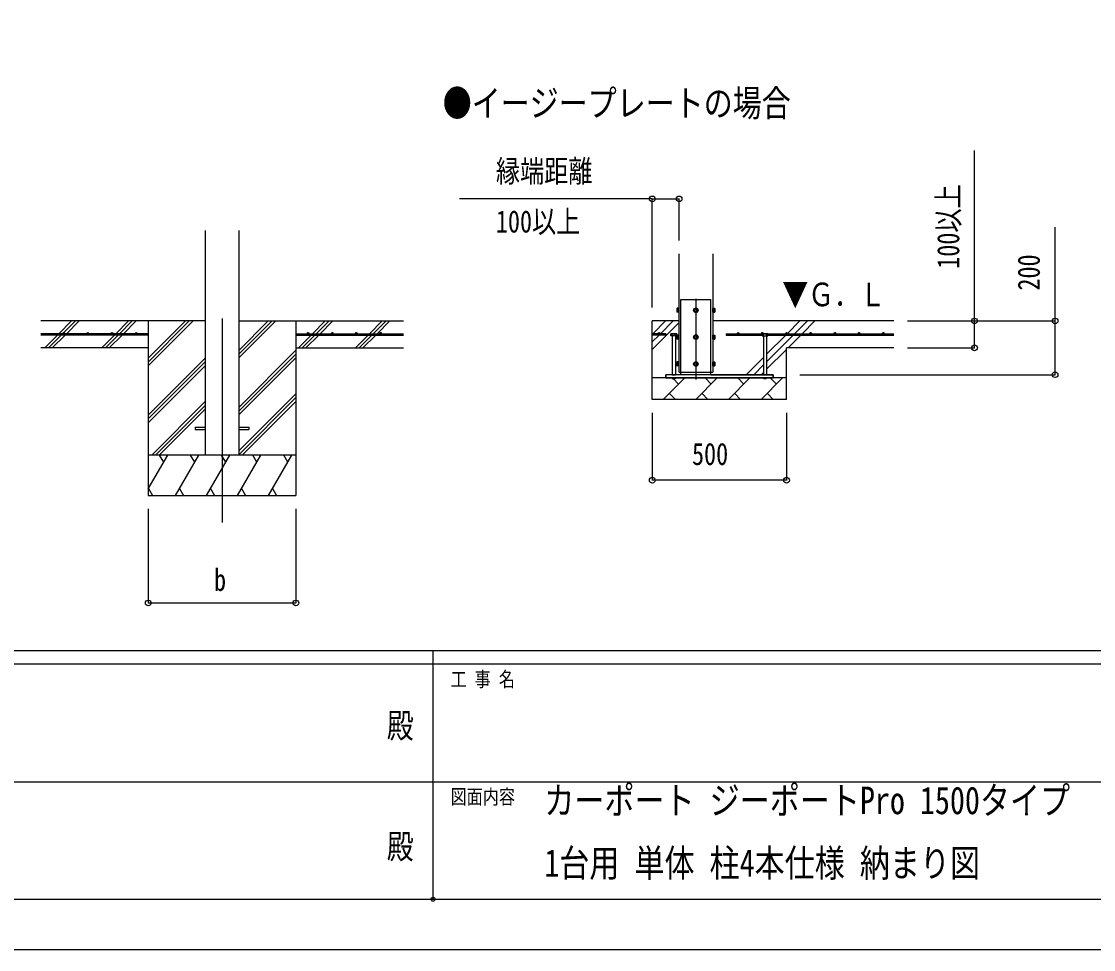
# Model space of a CAD drawing. Units: millimetres, scale not verified. Extents: x -10512 to 10512, y -7425 to 7425.
# Drawn here: x -1545 to 2448, y -7425 to -3969 of the extents above; entities that cross this region are included whole.
import ezdxf
from ezdxf.enums import TextEntityAlignment as Align

# ---------------------------------------------------------------- set-up
doc = ezdxf.new("R2010")
doc.units = ezdxf.units.MM
doc.header["$LTSCALE"] = 30
doc.header["$PDMODE"] = 32
doc.header["$PDSIZE"] = 15
for name, color, linetype in [('0-2_USER1', 3, 'Continuous'), ('0-4_YKK_12', 2, 'Continuous'), ('0-5_YKK_13', 4, 'Continuous'), ('0-6_YKK_A1', 4, 'Continuous'), ('0-7_YKK_D', 6, 'Continuous'), ('0-8_YKK_ZWAK', 7, 'Continuous')]:
    doc.layers.add(name, color=color, linetype=linetype)
doc.styles.add('ＭＳ ゴシック', font='')
doc.styles.get('ＭＳ ゴシック').set_extended_font_data('MS Gothic')

msp = doc.modelspace()

# ---------------------------------------------------------------- linework, layer by layer
at = {"layer": '0-4_YKK_12'}
for p, q in [((966.84, -5002), (966.84, -5302)), ((-797.58, -5075.29), (-797.58, -5834.5))]:
    msp.add_line(p, q, dxfattribs=at)
at = {"layer": '0-5_YKK_13'}
for p, q in [((910.84, -5274.5), (910.84, -5004.5)), ((910.84, -5004.5), (1022.84, -5004.5)), ((1022.84, -5274.5), (1022.84, -5004.5)), ((896.14, -5038.01), (896.72, -5037.01)), ((896.14, -5038.01), (896.14, -5051)), ((896.14, -5051), (896.72, -5052.01)), ((901.64, -5037.01), (896.72, -5037.01)), ((901.64, -5040.75), (896.72, -5040.75)), ((901.64, -5048.25), (896.72, -5048.25)), ((901.64, -5052.01), (896.72, -5052.01)), ((901.64, -5037.01), (901.64, -5052.01)), ((903.24, -5037.46), (901.64, -5037.46)), ((901.64, -5044), (901.64, -5037.46)), ((901.64, -5044), (903.24, -5044)), ((901.64, -5045), (903.24, -5045)), ((901.64, -5051.55), (901.64, -5045)), ((901.64, -5051.55), (903.24, -5051.55)), ((903.24, -5044), (903.24, -5037.46)), ((903.24, -5051.55), (903.24, -5045)), ((1030.44, -5037.45), (1032.04, -5037.45)), ((1030.44, -5044), (1030.44, -5037.45)), ((1032.04, -5044), (1030.44, -5044)), ((1032.04, -5045), (1030.44, -5045)), ((1030.44, -5051.55), (1030.44, -5045)), ((1032.04, -5051.55), (1030.44, -5051.55)), ((1032.04, -5036.99), (1036.96, -5036.99)), ((1032.04, -5036.99), (1032.04, -5052.01)), ((1032.04, -5044), (1032.04, -5037.45)), ((1032.04, -5040.75), (1036.96, -5040.75)), ((1032.04, -5051.55), (1032.04, -5045)), ((1032.04, -5048.25), (1036.96, -5048.25)), ((1032.04, -5052.01), (1036.96, -5052.01)), ((1037.54, -5038), (1036.96, -5036.99)), ((1037.54, -5051), (1036.96, -5052.01)), ((1037.54, -5038), (1037.54, -5051)), ((874.84, -5132), (873.37, -5132.85)), ((874.84, -5132), (893.84, -5132)), ((878.34, -5140), (878.34, -5284.5)), ((878.86, -5140), (878.86, -5132.85)), ((889.83, -5140), (889.83, -5132.85)), ((890.34, -5140), (890.34, -5284.5)), ((893.84, -5132), (895.31, -5132.85)), ((895.31, -5140), (895.31, -5132.85)), ((896.14, -5138.01), (896.72, -5137.01)), ((896.14, -5138.01), (896.14, -5151)), ((901.64, -5137.01), (896.72, -5137.01)), ((901.64, -5140.75), (896.72, -5140.75)), ((901.64, -5148.25), (896.72, -5148.25)), ((901.64, -5137.01), (901.64, -5152.01)), ((903.24, -5137.46), (901.64, -5137.46)), ((901.64, -5144), (901.64, -5137.46)), ((901.64, -5144), (903.24, -5144)), ((901.64, -5145), (903.24, -5145)), ((901.64, -5151.55), (901.64, -5145)), ((903.24, -5144), (903.24, -5137.46)), ((903.24, -5151.55), (903.24, -5145)), ((1030.44, -5137.45), (1032.04, -5137.45)), ((1030.44, -5144), (1030.44, -5137.45)), ((1032.04, -5144), (1030.44, -5144)), ((1032.04, -5145), (1030.44, -5145)), ((1030.44, -5151.55), (1030.44, -5145)), ((1032.04, -5136.99), (1036.96, -5136.99)), ((1032.04, -5136.99), (1032.04, -5152.01)), ((1032.04, -5144), (1032.04, -5137.45)), ((1032.04, -5140.75), (1036.96, -5140.75)), ((1032.04, -5151.55), (1032.04, -5145)), ((1032.04, -5148.25), (1036.96, -5148.25)), ((1037.54, -5138), (1036.96, -5136.99)), ((1037.54, -5138), (1037.54, -5151)), ((1214.84, -5132), (1213.37, -5132.85)), ((1213.37, -5140), (1213.37, -5132.85)), ((1233.84, -5132), (1214.84, -5132)), ((1218.34, -5140), (1218.34, -5284.5)), ((1218.86, -5140), (1218.86, -5132.85)), ((1229.83, -5140), (1229.83, -5132.85)), ((1230.34, -5140), (1230.34, -5284.5)), ((1233.84, -5132), (1235.31, -5132.85)), ((896.14, -5151), (896.72, -5152.01)), ((901.64, -5152.01), (896.72, -5152.01)), ((901.64, -5151.55), (903.24, -5151.55)), ((1032.04, -5151.55), (1030.44, -5151.55)), ((1032.04, -5152.01), (1036.96, -5152.01)), ((1037.54, -5151), (1036.96, -5152.01)), ((896.14, -5238.01), (896.72, -5237.01)), ((896.14, -5238.01), (896.14, -5251)), ((896.14, -5251), (896.72, -5252.01)), ((901.64, -5237.01), (896.72, -5237.01)), ((901.64, -5240.75), (896.72, -5240.75)), ((901.64, -5248.25), (896.72, -5248.25)), ((901.64, -5252.01), (896.72, -5252.01)), ((901.64, -5237.01), (901.64, -5252.01)), ((903.24, -5237.46), (901.64, -5237.46)), ((901.64, -5244), (901.64, -5237.46)), ((901.64, -5244), (903.24, -5244)), ((901.64, -5245), (903.24, -5245)), ((901.64, -5251.55), (901.64, -5245)), ((901.64, -5251.55), (903.24, -5251.55)), ((903.24, -5244), (903.24, -5237.46)), ((903.24, -5251.55), (903.24, -5245)), ((1030.44, -5237.45), (1032.04, -5237.45)), ((1030.44, -5244), (1030.44, -5237.45)), ((1032.04, -5244), (1030.44, -5244)), ((1032.04, -5245), (1030.44, -5245)), ((1030.44, -5251.55), (1030.44, -5245)), ((1032.04, -5251.55), (1030.44, -5251.55)), ((1032.04, -5236.99), (1036.96, -5236.99)), ((1032.04, -5236.99), (1032.04, -5252.01)), ((1032.04, -5244), (1032.04, -5237.45)), ((1032.04, -5240.75), (1036.96, -5240.75)), ((1032.04, -5251.55), (1032.04, -5245)), ((1032.04, -5248.25), (1036.96, -5248.25)), ((1032.04, -5252.01), (1036.96, -5252.01)), ((1037.54, -5238), (1036.96, -5236.99)), ((1037.54, -5251), (1036.96, -5252.01)), ((1037.54, -5238), (1037.54, -5251)), ((1254.34, -5284.5), (854.34, -5284.5)), ((854.34, -5296.5), (854.34, -5284.5)), ((854.34, -5296.5), (1254.34, -5296.5)), ((878.34, -5284.5), (890.34, -5284.5)), ((878.34, -5298), (890.34, -5298)), ((910.84, -5284.5), (910.84, -5274.5)), ((1022.84, -5284.5), (1022.84, -5274.5)), ((1230.34, -5284.5), (1218.34, -5284.5)), ((1230.34, -5298), (1218.34, -5298)), ((1254.34, -5296.5), (1254.34, -5284.5)), ((-897.58, -5480), (-897.58, -5489)), ((-897.58, -5480), (-860.08, -5480)), ((-897.58, -5489), (-860.08, -5489)), ((-735.08, -5480), (-697.58, -5480)), ((-735.08, -5489), (-697.58, -5489)), ((-697.58, -5480), (-697.58, -5489))]:
    msp.add_line(p, q, dxfattribs=at)
for points in [[(904.34, -5036), (903.24, -5036), (903.24, -5053), (904.34, -5053)], [(1029.34, -5036), (1030.44, -5036), (1030.44, -5053), (1029.34, -5053)], [(895.31, -5140), (873.37, -5140), (873.37, -5132.85)], [(904.34, -5136), (903.24, -5136), (903.24, -5153), (904.34, -5153)], [(1029.34, -5136), (1030.44, -5136), (1030.44, -5153), (1029.34, -5153)], [(1213.37, -5140), (1235.31, -5140), (1235.31, -5132.85)], [(904.34, -5236), (903.24, -5236), (903.24, -5253), (904.34, -5253)], [(1029.34, -5236), (1030.44, -5236), (1030.44, -5253), (1029.34, -5253)], [(878.34, -5296.5), (878.34, -5298), (880.34, -5300), (888.34, -5300)], [(890.34, -5296.5), (890.34, -5298), (888.34, -5300)], [(1218.34, -5296.5), (1218.34, -5298), (1220.34, -5300)], [(1230.34, -5296.5), (1230.34, -5298), (1228.34, -5300), (1220.34, -5300)]]:
    msp.add_lwpolyline(points, dxfattribs=at)
for points in [[(966.84, -5036.99), (960.34, -5040.75), (960.34, -5048.25), (966.84, -5052.01), (973.34, -5048.25), (973.34, -5040.75)], [(966.84, -5136.99), (960.34, -5140.75), (960.34, -5148.25), (966.84, -5152.01), (973.34, -5148.25), (973.34, -5140.75)], [(966.84, -5236.99), (960.34, -5240.75), (960.34, -5248.25), (966.84, -5252.01), (973.34, -5248.25), (973.34, -5240.75)]]:
    msp.add_lwpolyline(points, close=True, dxfattribs=at)
for centre, radius in [((966.84, -5044.5), 8.5), ((966.84, -5044.5), 6.5), ((966.84, -5144.5), 8.5), ((966.84, -5144.5), 6.5), ((966.84, -5244.5), 8.5), ((966.84, -5244.5), 6.5)]:
    msp.add_circle(centre, radius, dxfattribs=at)
for centre, radius, start, end in [((908.56, -5044.5), 12.42, 162.41205, 197.58795), ((899.45, -5038.88), 3.31, 145.51973, 214.48027), ((899.47, -5050.13), 3.32, 145.61575, 214.38425), ((966.84, -5044.5), 7.05, 157.21814, 202.78186), ((966.84, -5044.5), 7.05, 97.21814, 142.78186), ((966.84, -5044.5), 7.05, 217.21814, 262.78186), ((966.84, -5044.5), 7.05, 37.21814, 82.78186), ((966.84, -5044.5), 7.05, 277.21814, 322.78186), ((966.84, -5044.5), 7.05, 337.21814, 22.78186), ((1034.22, -5038.87), 3.32, 325.61575, 34.38425), ((1025.12, -5044.5), 12.42, 342.41205, 17.58795), ((1034.22, -5050.13), 3.32, 325.61575, 34.38425), ((876.12, -5136.86), 4.86, 55.61575, 124.38425), ((884.34, -5150.15), 18.15, 72.41205, 107.58795), ((892.57, -5136.86), 4.86, 55.61575, 124.38425), ((908.56, -5144.5), 12.42, 162.41205, 197.58795), ((899.45, -5138.88), 3.31, 145.51973, 214.48027), ((899.47, -5150.13), 3.32, 145.61575, 214.38425), ((966.84, -5144.5), 7.05, 157.21814, 202.78186), ((966.84, -5144.5), 7.05, 97.21814, 142.78186), ((966.84, -5144.5), 7.05, 217.21814, 262.78186), ((966.84, -5144.5), 7.05, 37.21814, 82.78186), ((966.84, -5144.5), 7.05, 277.21814, 322.78186), ((966.84, -5144.5), 7.05, 337.21814, 22.78186), ((1034.22, -5138.87), 3.32, 325.61575, 34.38425), ((1025.12, -5144.5), 12.42, 342.41205, 17.58795), ((1034.22, -5150.13), 3.32, 325.61575, 34.38425), ((1216.12, -5136.86), 4.86, 55.61575, 124.38425), ((1224.34, -5150.15), 18.15, 72.41205, 107.58795), ((1232.57, -5136.86), 4.86, 55.61575, 124.38425), ((908.56, -5244.5), 12.42, 162.41205, 197.58795), ((899.45, -5238.88), 3.31, 145.51973, 214.48027), ((899.47, -5250.13), 3.32, 145.61575, 214.38425), ((966.84, -5244.5), 7.05, 157.21814, 202.78186), ((966.84, -5244.5), 7.05, 97.21814, 142.78186), ((966.84, -5244.5), 7.05, 217.21814, 262.78186), ((966.84, -5244.5), 7.05, 37.21814, 82.78186), ((966.84, -5244.5), 7.05, 277.21814, 322.78186), ((966.84, -5244.5), 7.05, 337.21814, 22.78186), ((1034.22, -5238.87), 3.32, 325.61575, 34.38425), ((1025.12, -5244.5), 12.42, 342.41205, 17.58795), ((1034.22, -5250.13), 3.32, 325.61575, 34.38425)]:
    msp.add_arc(centre, radius, start, end, dxfattribs=at)
at = {"layer": '0-6_YKK_A1'}
for p, q in [((-860.08, -4748.15), (-860.08, -5584.5)), ((-735.08, -4748.15), (-735.08, -5584.5)), ((904.34, -5274.5), (904.34, -4834.5)), ((1029.34, -4834.5), (1029.34, -5274.5)), ((-860.08, -5084.5), (-1472.58, -5084.5)), ((-1405.75, -5132), (-1358.25, -5084.5)), ((-1386.75, -5127.14), (-1344.11, -5084.5)), ((-1377.47, -5132), (-1329.97, -5084.5)), ((-1193.62, -5132), (-1146.12, -5084.5)), ((-1179.48, -5132), (-1131.98, -5084.5)), ((-1165.34, -5132), (-1117.83, -5084.5)), ((-1072.58, -5084.5), (-1072.58, -5734.5)), ((-1072.58, -5251.38), (-905.7, -5084.5)), ((-1072.58, -5237.24), (-919.84, -5084.5)), ((-1072.58, -5223.1), (-933.99, -5084.5)), ((-735.08, -5222.25), (-597.33, -5084.5)), ((-735.08, -5208.11), (-611.48, -5084.5)), ((-735.08, -5193.96), (-625.62, -5084.5)), ((-735.08, -5084.5), (-122.58, -5084.5)), ((-522.58, -5084.5), (-522.58, -5734.5)), ((-460.99, -5132), (-413.49, -5084.5)), ((-446.85, -5132), (-399.34, -5084.5)), ((-432.7, -5132), (-385.2, -5084.5)), ((-248.85, -5132), (-201.35, -5084.5)), ((-234.71, -5132), (-187.21, -5084.5)), ((-220.57, -5132), (-173.07, -5084.5)), ((904.34, -5084.5), (804.34, -5084.5)), ((804.34, -5376.5), (804.34, -5084.5)), ((804.34, -5190.5), (904.34, -5090.5)), ((806.27, -5132), (853.77, -5084.5)), ((834.56, -5132), (882.06, -5084.5)), ((1704.34, -5084.5), (1029.34, -5084.5)), ((1306.27, -5132), (1353.77, -5084.5)), ((1334.56, -5132), (1382.06, -5084.5)), ((1362.84, -5132), (1410.34, -5084.5)), ((-1072.58, -5132), (-1472.58, -5132)), ((-1072.58, -5137), (-1472.58, -5137)), ((-1458.25, -5184.5), (-1410.75, -5137)), ((-1444.11, -5184.5), (-1396.61, -5137)), ((-1429.97, -5184.5), (-1382.47, -5137)), ((-1391.61, -5132), (-1389.94, -5130.33)), ((-1244.72, -5183.1), (-1198.62, -5137)), ((-1231.98, -5184.5), (-1184.48, -5137)), ((-1217.84, -5184.5), (-1170.34, -5137)), ((-1072.58, -5132), (-1072.58, -5137)), ((-522.58, -5132), (-122.58, -5132)), ((-522.58, -5132), (-522.58, -5137)), ((-522.58, -5137), (-122.58, -5137)), ((-513.49, -5184.5), (-465.99, -5137)), ((-499.35, -5184.5), (-451.85, -5137)), ((-485.2, -5184.5), (-437.7, -5137)), ((-301.36, -5184.5), (-253.85, -5137)), ((-287.21, -5184.5), (-239.71, -5137)), ((-273.07, -5184.5), (-225.57, -5137)), ((854.34, -5132), (804.34, -5132)), ((804.34, -5162.21), (829.56, -5137)), ((854.34, -5137), (804.34, -5137)), ((854.34, -5132), (854.34, -5137)), ((1079.34, -5132), (1704.34, -5132)), ((1079.34, -5132), (1079.34, -5137)), ((1079.34, -5137), (1213.37, -5137)), ((1230.34, -5236.21), (1329.56, -5137)), ((1230.34, -5207.93), (1301.27, -5137)), ((1235.31, -5137), (1704.34, -5137)), ((1310.34, -5184.5), (1357.84, -5137)), ((-1072.58, -5184.5), (-1472.58, -5184.5)), ((-522.58, -5184.5), (-122.58, -5184.5)), ((1304.34, -5376.5), (1304.34, -5184.5)), ((1704.34, -5184.5), (1304.34, -5184.5)), ((-1072.58, -5435.23), (-860.08, -5222.73)), ((-735.08, -5406.09), (-522.58, -5193.6)), ((-735.08, -5420.24), (-522.58, -5207.74)), ((-735.08, -5434.38), (-522.58, -5221.88)), ((1153.77, -5284.5), (1218.34, -5219.93)), ((1230.34, -5264.5), (1304.34, -5190.5)), ((-1072.58, -5449.37), (-860.08, -5236.87)), ((-1072.58, -5463.51), (-860.08, -5251.01)), ((1182.06, -5284.5), (1218.34, -5248.21)), ((1304.34, -5296.5), (804.34, -5296.5)), ((845.08, -5376.5), (925.08, -5296.5)), ((902.42, -5319.16), (883.26, -5300)), ((904.34, -5274.5), (1029.34, -5274.5)), ((966.5, -5376.5), (1046.5, -5296.5)), ((1023.84, -5319.16), (1001.18, -5296.5)), ((1022.84, -5284.5), (1254.34, -5284.5)), ((1087.92, -5376.5), (1167.92, -5296.5)), ((1145.26, -5319.16), (1122.6, -5296.5)), ((1209.34, -5376.5), (1289.34, -5296.5)), ((1210.34, -5284.5), (1218.34, -5276.5)), ((1266.68, -5319.16), (1244.02, -5296.5)), ((1254.34, -5284.5), (1254.34, -5296.5)), ((-1059.73, -5584.5), (-860.08, -5384.86)), ((-735.08, -5568.22), (-522.58, -5355.73)), ((-735.08, -5582.37), (-522.58, -5369.87)), ((-723.08, -5584.5), (-522.58, -5384.01)), ((1304.34, -5376.5), (804.34, -5376.5)), ((867.74, -5353.84), (890.4, -5376.5)), ((989.16, -5353.84), (1011.82, -5376.5)), ((1110.58, -5353.84), (1133.25, -5376.5)), ((1232.01, -5353.84), (1254.67, -5376.5)), ((-1045.58, -5584.5), (-860.08, -5399)), ((-1031.44, -5584.5), (-860.08, -5413.14)), ((-522.58, -5584.5), (-1072.58, -5584.5)), ((-1072.58, -5709.95), (-1000.16, -5584.5)), ((-1015.16, -5610.48), (-1030.16, -5584.5)), ((-971.29, -5734.5), (-884.69, -5584.5)), ((-899.69, -5610.48), (-914.69, -5584.5)), ((-855.82, -5734.5), (-769.22, -5584.5)), ((-784.22, -5610.48), (-799.22, -5584.5)), ((-740.35, -5734.5), (-653.75, -5584.5)), ((-668.75, -5610.48), (-683.75, -5584.5)), ((-624.88, -5734.5), (-538.28, -5584.5)), ((-553.28, -5610.48), (-568.28, -5584.5)), ((-1071.76, -5708.52), (-1056.76, -5734.5)), ((-956.29, -5708.52), (-941.29, -5734.5)), ((-840.82, -5708.52), (-825.82, -5734.5)), ((-725.35, -5708.52), (-710.35, -5734.5)), ((-609.88, -5708.52), (-594.88, -5734.5)), ((-1072.58, -5734.5), (-522.58, -5734.5))]:
    msp.add_line(p, q, dxfattribs=at)
msp.add_lwpolyline([(910.84, -5284.5), (854.34, -5284.5), (854.34, -5296.5)], dxfattribs=at)
for centre in [(-1387.58, -5129.5), (-1297.58, -5129.5), (-1207.58, -5129.5), (-1117.58, -5129.5), (-477.58, -5129.5), (-387.58, -5129.5), (-297.58, -5129.5), (-207.58, -5129.5), (829.34, -5129.5), (1124.34, -5129.5), (1214.34, -5129.5), (1304.34, -5129.5), (1394.34, -5129.5), (1484.34, -5129.5), (1574.34, -5129.5), (1664.34, -5129.5)]:
    msp.add_circle(centre, 2.5, dxfattribs=at)
at = {"layer": '0-7_YKK_D'}
for p, q in [((804.34, -4629.97), (86.54, -4629.97)), ((804.34, -5034.5), (804.34, -4628.97)), ((804.34, -4629.97), (904.34, -4629.97)), ((904.34, -4784.5), (904.34, -4628.97)), ((1754.34, -5084.5), (2004.84, -5084.5)), ((1754.34, -5084.5), (2305.34, -5084.5)), ((1754.34, -5184.5), (2004.84, -5184.5)), ((1354.34, -5284.5), (2305.34, -5284.5)), ((804.34, -5426.5), (804.34, -5678.5)), ((1304.34, -5426.5), (1304.34, -5678.5)), ((1304.34, -5677.5), (804.34, -5677.5)), ((-1072.58, -5784.5), (-1072.58, -6135.5)), ((-522.58, -5784.5), (-522.58, -6135.5)), ((-1072.58, -6134.5), (-522.58, -6134.5))]:
    msp.add_line(p, q, dxfattribs=at)
for points in [[(2004.34, -5184.5), (2004.34, -5084.5), (2004.34, -4450.1)], [(2304.34, -5284.5), (2304.34, -5084.5), (2304.34, -4735.3)]]:
    msp.add_lwpolyline(points, dxfattribs=at)
for centre in [(804.34, -4629.97), (904.34, -4629.97), (2004.34, -5084.5), (2304.34, -5084.5), (2004.34, -5184.5), (2304.34, -5284.5), (804.34, -5677.5), (1304.34, -5677.5), (-1072.58, -6134.5), (-522.58, -6134.5)]:
    msp.add_circle(centre, 10.62, dxfattribs=at)
at = {"layer": '0-8_YKK_ZWAK'}
for p, q in [((9737.55, -6312.5), (-9762.45, -6312.5)), ((-12.45, -6312.5), (-12.45, -7237.5)), ((-12.45, -6362.5), (-3262.45, -6362.5)), ((3237.55, -6362.5), (-12.45, -6362.5)), ((-3243.7, -6800), (-12.45, -6800)), ((-12.45, -6800), (3237.55, -6800)), ((-3262.45, -7237.5), (-12.45, -7237.5)), ((-12.45, -7237.5), (3237.55, -7237.5))]:
    msp.add_line(p, q, dxfattribs=at)
msp.add_lwpolyline([(-10512.5, -7425), (10512.5, -7425), (10512.5, 7425), (-10512.5, 7425)], close=True, dxfattribs=at)
msp.add_point((-12.45, -7237.5), dxfattribs=at)

# ---------------------------------------------------------------- texts
at = {"layer": '0-2_USER1', "style": 'ＭＳ ゴシック', "width": 0.8}
for s, height, p in [('●イージープレートの場合', 98.97, (23.99, -4352.54)), ('カーポート ジーポートPro 1500タイプ\u3000', 102.6, (402.36, -6951.64)), ('1台用 単体 柱4本仕様 納まり図', 102.6, (402.36, -7184.97))]:
    msp.add_text(s, height=height, dxfattribs=at).set_placement(p, align=Align.BOTTOM_LEFT)
at = {"layer": '0-6_YKK_A1', "style": 'ＭＳ ゴシック', "width": 0.8}
msp.add_text('▼Ｇ．Ｌ', height=87.98, dxfattribs=at).set_placement((1288.89, -5056.05), align=Align.BOTTOM_LEFT)
at = {"layer": '0-7_YKK_D', "style": 'ＭＳ ゴシック', "width": 0.8}
for s, p in [('縁端距離', (221.94, -4592.47)), ('100以上', (221.94, -4779.97)), ('500', (952.34, -5645.5)), ('b', (-827.58, -6114.5))]:
    msp.add_text(s, height=82.48, dxfattribs=at).set_placement(p, align=Align.BOTTOM_LEFT)
for s, p in [('100以上', (1972.34, -4890.1)), ('200', (2272.34, -4971.3))]:
    msp.add_text(s, height=82.48, rotation=90, dxfattribs=at).set_placement(p, align=Align.BOTTOM_LEFT)
at = {"layer": '0-8_YKK_ZWAK', "style": 'ＭＳ ゴシック', "width": 0.8}
for s, height, p in [('工 事 名', 54.99, (53.17, -6462.5)), ('殿', 91.64, (-184.17, -6664.58)), ('図面内容', 54.99, (53.17, -6900)), ('殿', 91.64, (-184.17, -7114.58))]:
    msp.add_text(s, height=height, dxfattribs=at).set_placement(p, align=Align.BOTTOM_LEFT)

doc.saveas('drawing.dxf')
